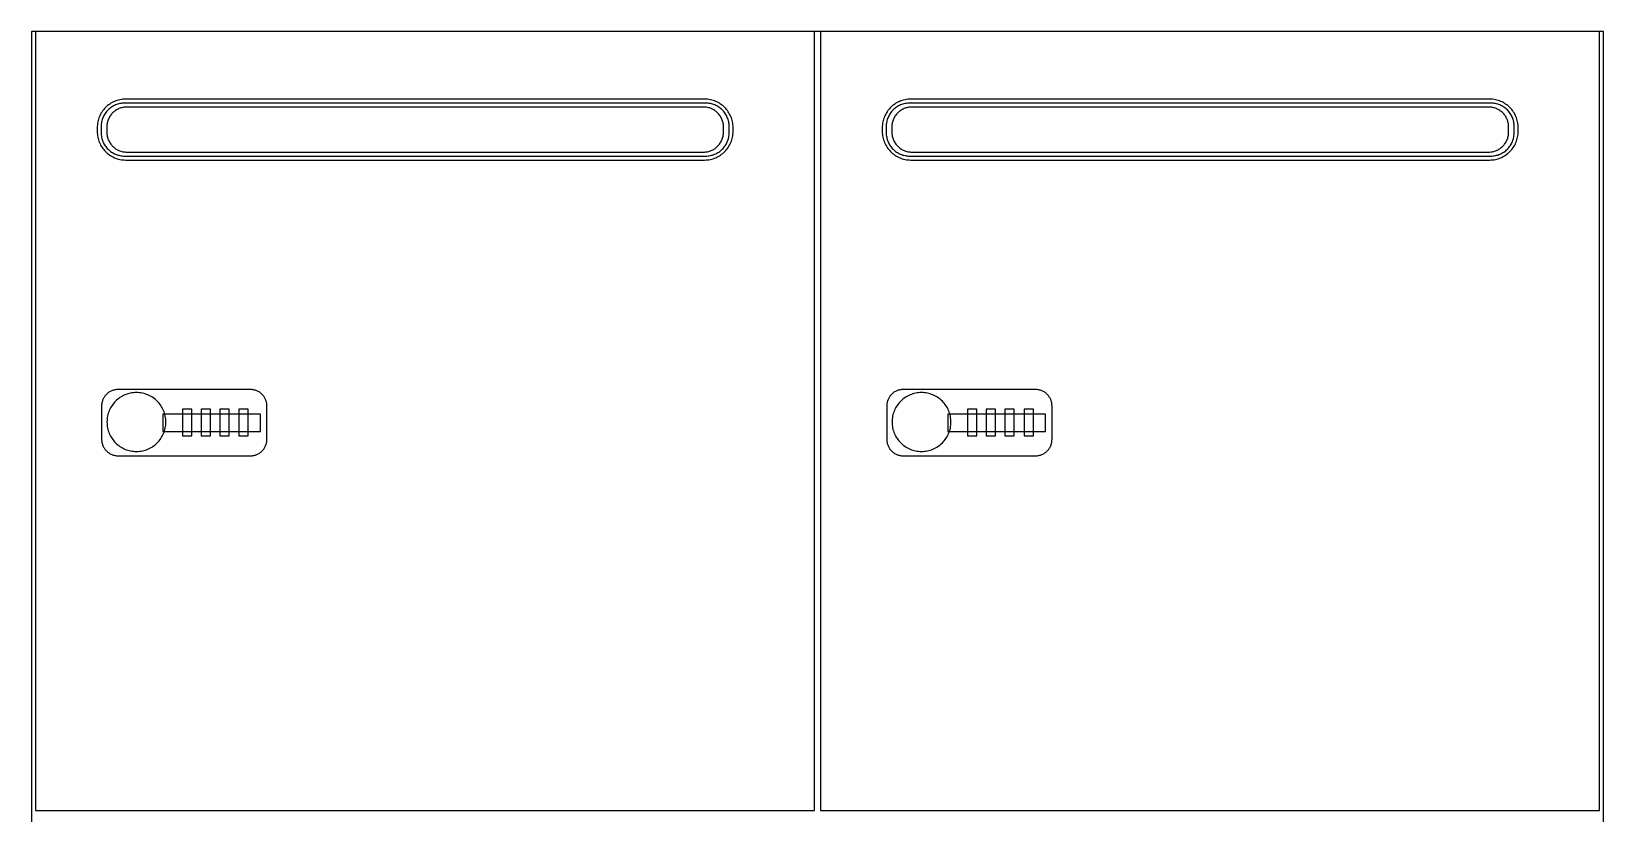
# Model space of a CAD drawing. Header units: millimetres. Extents: x 1075 to 13200, y 678 to 7235.
# Drawn here: x 8340 to 9141, y 5888 to 6286 of the extents above; entities that cross this region are included whole.
import ezdxf

# ---------------------------------------------------------------- set-up
doc = ezdxf.new("R2010")
doc.units = ezdxf.units.MM

msp = doc.modelspace()

# ---------------------------------------------------------------- linework, layer by layer
at = {"color": 0}
for points in [[(9140.53, 6286.27, 0), (8339.53, 6286.27, 0), (8339.53, 5486.27, 0), (9140.53, 5486.27, 0)], [(8738.53, 6286.27, 0), (8341.53, 6286.27, 0), (8341.53, 5889.27, 0), (8738.53, 5889.27, 0)], [(9138.53, 6286.27, 0), (8741.53, 6286.27, 0), (8741.53, 5889.27, 0), (9138.53, 5889.27, 0)], [(8697.03, 6237.25, 0), (8697.02, 6238, 0), (8696.96, 6238.74, 0), (8696.87, 6239.46, 0), (8696.74, 6240.18, 0), (8696.58, 6240.88, 0), (8696.38, 6241.57, 0), (8696.15, 6242.24, 0), (8695.89, 6242.9, 0), (8695.6, 6243.54, 0), (8695.28, 6244.17, 0), (8694.93, 6244.78, 0), (8694.55, 6245.37, 0), (8694.15, 6245.94, 0), (8693.72, 6246.49, 0), (8693.26, 6247.01, 0), (8692.78, 6247.52, 0), (8692.28, 6248, 0), (8691.75, 6248.46, 0), (8691.2, 6248.89, 0), (8690.63, 6249.29, 0), (8690.04, 6249.67, 0), (8689.43, 6250.02, 0), (8688.81, 6250.34, 0), (8688.16, 6250.63, 0), (8687.5, 6250.89, 0), (8686.83, 6251.12, 0), (8686.14, 6251.32, 0), (8685.44, 6251.48, 0), (8684.72, 6251.61, 0), (8684, 6251.7, 0), (8683.26, 6251.75, 0), (8682.51, 6251.77, 0), (8387.55, 6251.77, 0), (8386.81, 6251.75, 0), (8386.07, 6251.7, 0), (8385.35, 6251.61, 0), (8384.63, 6251.48, 0), (8383.93, 6251.32, 0), (8383.24, 6251.12, 0), (8382.57, 6250.89, 0), (8381.91, 6250.63, 0), (8381.26, 6250.34, 0), (8380.64, 6250.02, 0), (8380.03, 6249.67, 0), (8379.44, 6249.29, 0), (8378.87, 6248.89, 0), (8378.32, 6248.46, 0), (8377.79, 6248, 0), (8377.29, 6247.52, 0), (8376.81, 6247.01, 0), (8376.35, 6246.49, 0), (8375.92, 6245.94, 0), (8375.52, 6245.37, 0), (8375.14, 6244.78, 0), (8374.79, 6244.17, 0), (8374.47, 6243.54, 0), (8374.18, 6242.9, 0), (8373.92, 6242.24, 0), (8373.69, 6241.57, 0), (8373.49, 6240.88, 0), (8373.33, 6240.18, 0), (8373.2, 6239.46, 0), (8373.11, 6238.74, 0), (8373.05, 6238, 0), (8373.03, 6237.25, 0), (8373.03, 6235.29, 0), (8373.05, 6234.55, 0), (8373.11, 6233.81, 0), (8373.2, 6233.08, 0), (8373.33, 6232.37, 0), (8373.49, 6231.67, 0), (8373.69, 6230.98, 0), (8373.92, 6230.3, 0), (8374.18, 6229.64, 0), (8374.47, 6229, 0), (8374.79, 6228.38, 0), (8375.14, 6227.77, 0), (8375.52, 6227.18, 0), (8375.92, 6226.61, 0), (8376.35, 6226.06, 0), (8376.81, 6225.53, 0), (8377.29, 6225.03, 0), (8377.79, 6224.55, 0), (8378.32, 6224.09, 0), (8378.87, 6223.66, 0), (8379.44, 6223.25, 0), (8380.03, 6222.88, 0), (8380.64, 6222.53, 0), (8381.26, 6222.21, 0), (8381.91, 6221.92, 0), (8382.57, 6221.66, 0), (8383.24, 6221.43, 0), (8383.93, 6221.23, 0), (8384.63, 6221.07, 0), (8385.35, 6220.94, 0), (8386.07, 6220.85, 0), (8386.81, 6220.79, 0), (8387.55, 6220.77, 0), (8682.51, 6220.77, 0), (8683.26, 6220.79, 0), (8684, 6220.85, 0), (8684.72, 6220.94, 0), (8685.44, 6221.07, 0), (8686.14, 6221.23, 0), (8686.83, 6221.43, 0), (8687.5, 6221.66, 0), (8688.16, 6221.92, 0), (8688.81, 6222.21, 0), (8689.43, 6222.53, 0), (8690.04, 6222.88, 0), (8690.63, 6223.25, 0), (8691.2, 6223.66, 0), (8691.75, 6224.09, 0), (8692.28, 6224.55, 0), (8692.78, 6225.03, 0), (8693.26, 6225.53, 0), (8693.72, 6226.06, 0), (8694.15, 6226.61, 0), (8694.55, 6227.18, 0), (8694.93, 6227.77, 0), (8695.28, 6228.38, 0), (8695.6, 6229, 0), (8695.89, 6229.64, 0), (8696.15, 6230.3, 0), (8696.38, 6230.98, 0), (8696.58, 6231.67, 0), (8696.74, 6232.37, 0), (8696.87, 6233.08, 0), (8696.96, 6233.81, 0), (8697.02, 6234.55, 0), (8697.03, 6235.29, 0)], [(8695.03, 6237.77, 0), (8695.02, 6238.39, 0), (8694.97, 6239, 0), (8694.9, 6239.6, 0), (8694.79, 6240.19, 0), (8694.66, 6240.77, 0), (8694.49, 6241.34, 0), (8694.31, 6241.9, 0), (8694.09, 6242.44, 0), (8693.85, 6242.97, 0), (8693.59, 6243.49, 0), (8693.3, 6243.99, 0), (8692.98, 6244.48, 0), (8692.65, 6244.95, 0), (8692.29, 6245.4, 0), (8691.92, 6245.84, 0), (8691.52, 6246.26, 0), (8691.1, 6246.65, 0), (8690.67, 6247.03, 0), (8690.21, 6247.39, 0), (8689.74, 6247.72, 0), (8689.25, 6248.03, 0), (8688.75, 6248.32, 0), (8688.23, 6248.59, 0), (8687.7, 6248.83, 0), (8687.16, 6249.04, 0), (8686.6, 6249.23, 0), (8686.03, 6249.39, 0), (8685.45, 6249.53, 0), (8684.86, 6249.63, 0), (8684.26, 6249.71, 0), (8683.65, 6249.76, 0), (8683.03, 6249.77, 0), (8387.03, 6249.77, 0), (8386.42, 6249.76, 0), (8385.81, 6249.71, 0), (8385.21, 6249.63, 0), (8384.62, 6249.53, 0), (8384.04, 6249.39, 0), (8383.47, 6249.23, 0), (8382.91, 6249.04, 0), (8382.37, 6248.83, 0), (8381.84, 6248.59, 0), (8381.32, 6248.32, 0), (8380.82, 6248.03, 0), (8380.33, 6247.72, 0), (8379.86, 6247.39, 0), (8379.4, 6247.03, 0), (8378.97, 6246.65, 0), (8378.55, 6246.26, 0), (8378.15, 6245.84, 0), (8377.78, 6245.4, 0), (8377.42, 6244.95, 0), (8377.09, 6244.48, 0), (8376.77, 6243.99, 0), (8376.48, 6243.49, 0), (8376.22, 6242.97, 0), (8375.98, 6242.44, 0), (8375.76, 6241.9, 0), (8375.57, 6241.34, 0), (8375.41, 6240.77, 0), (8375.28, 6240.19, 0), (8375.17, 6239.6, 0), (8375.1, 6239, 0), (8375.05, 6238.39, 0), (8375.03, 6237.77, 0), (8375.03, 6234.77, 0), (8375.05, 6234.16, 0), (8375.1, 6233.55, 0), (8375.17, 6232.95, 0), (8375.28, 6232.36, 0), (8375.41, 6231.78, 0), (8375.57, 6231.21, 0), (8375.76, 6230.65, 0), (8375.98, 6230.1, 0), (8376.22, 6229.57, 0), (8376.48, 6229.06, 0), (8376.77, 6228.55, 0), (8377.09, 6228.07, 0), (8377.42, 6227.6, 0), (8377.78, 6227.14, 0), (8378.15, 6226.71, 0), (8378.55, 6226.29, 0), (8378.97, 6225.89, 0), (8379.4, 6225.52, 0), (8379.86, 6225.16, 0), (8380.33, 6224.82, 0), (8380.82, 6224.51, 0), (8381.32, 6224.22, 0), (8381.84, 6223.96, 0), (8382.37, 6223.72, 0), (8382.91, 6223.5, 0), (8383.47, 6223.31, 0), (8384.04, 6223.15, 0), (8384.62, 6223.02, 0), (8385.21, 6222.91, 0), (8385.81, 6222.84, 0), (8386.42, 6222.79, 0), (8387.03, 6222.77, 0), (8683.03, 6222.77, 0), (8683.65, 6222.79, 0), (8684.26, 6222.84, 0), (8684.86, 6222.91, 0), (8685.45, 6223.02, 0), (8686.03, 6223.15, 0), (8686.6, 6223.31, 0), (8687.16, 6223.5, 0), (8687.7, 6223.72, 0), (8688.23, 6223.96, 0), (8688.75, 6224.22, 0), (8689.25, 6224.51, 0), (8689.74, 6224.82, 0), (8690.21, 6225.16, 0), (8690.67, 6225.52, 0), (8691.1, 6225.89, 0), (8691.52, 6226.29, 0), (8691.92, 6226.71, 0), (8692.29, 6227.14, 0), (8692.65, 6227.6, 0), (8692.98, 6228.07, 0), (8693.3, 6228.55, 0), (8693.59, 6229.06, 0), (8693.85, 6229.57, 0), (8694.09, 6230.1, 0), (8694.31, 6230.65, 0), (8694.49, 6231.21, 0), (8694.66, 6231.78, 0), (8694.79, 6232.36, 0), (8694.9, 6232.95, 0), (8694.97, 6233.55, 0), (8695.02, 6234.16, 0), (8695.03, 6234.77, 0)], [(9097.03, 6237.25, 0), (9097.02, 6238, 0), (9096.96, 6238.74, 0), (9096.87, 6239.46, 0), (9096.74, 6240.18, 0), (9096.58, 6240.88, 0), (9096.38, 6241.57, 0), (9096.15, 6242.24, 0), (9095.89, 6242.9, 0), (9095.6, 6243.54, 0), (9095.28, 6244.17, 0), (9094.93, 6244.78, 0), (9094.55, 6245.37, 0), (9094.15, 6245.94, 0), (9093.72, 6246.49, 0), (9093.26, 6247.01, 0), (9092.78, 6247.52, 0), (9092.28, 6248, 0), (9091.75, 6248.46, 0), (9091.2, 6248.89, 0), (9090.63, 6249.29, 0), (9090.04, 6249.67, 0), (9089.43, 6250.02, 0), (9088.81, 6250.34, 0), (9088.16, 6250.63, 0), (9087.5, 6250.89, 0), (9086.83, 6251.12, 0), (9086.14, 6251.32, 0), (9085.44, 6251.48, 0), (9084.72, 6251.61, 0), (9084, 6251.7, 0), (9083.26, 6251.75, 0), (9082.51, 6251.77, 0), (8787.55, 6251.77, 0), (8786.81, 6251.75, 0), (8786.07, 6251.7, 0), (8785.35, 6251.61, 0), (8784.63, 6251.48, 0), (8783.93, 6251.32, 0), (8783.24, 6251.12, 0), (8782.57, 6250.89, 0), (8781.91, 6250.63, 0), (8781.26, 6250.34, 0), (8780.64, 6250.02, 0), (8780.03, 6249.67, 0), (8779.44, 6249.29, 0), (8778.87, 6248.89, 0), (8778.32, 6248.46, 0), (8777.79, 6248, 0), (8777.29, 6247.52, 0), (8776.81, 6247.01, 0), (8776.35, 6246.49, 0), (8775.92, 6245.94, 0), (8775.52, 6245.37, 0), (8775.14, 6244.78, 0), (8774.79, 6244.17, 0), (8774.47, 6243.54, 0), (8774.18, 6242.9, 0), (8773.92, 6242.24, 0), (8773.69, 6241.57, 0), (8773.49, 6240.88, 0), (8773.33, 6240.18, 0), (8773.2, 6239.46, 0), (8773.11, 6238.74, 0), (8773.05, 6238, 0), (8773.03, 6237.25, 0), (8773.03, 6235.29, 0), (8773.05, 6234.55, 0), (8773.11, 6233.81, 0), (8773.2, 6233.08, 0), (8773.33, 6232.37, 0), (8773.49, 6231.67, 0), (8773.69, 6230.98, 0), (8773.92, 6230.3, 0), (8774.18, 6229.64, 0), (8774.47, 6229, 0), (8774.79, 6228.38, 0), (8775.14, 6227.77, 0), (8775.52, 6227.18, 0), (8775.92, 6226.61, 0), (8776.35, 6226.06, 0), (8776.81, 6225.53, 0), (8777.29, 6225.03, 0), (8777.79, 6224.55, 0), (8778.32, 6224.09, 0), (8778.87, 6223.66, 0), (8779.44, 6223.25, 0), (8780.03, 6222.88, 0), (8780.64, 6222.53, 0), (8781.26, 6222.21, 0), (8781.91, 6221.92, 0), (8782.57, 6221.66, 0), (8783.24, 6221.43, 0), (8783.93, 6221.23, 0), (8784.63, 6221.07, 0), (8785.35, 6220.94, 0), (8786.07, 6220.85, 0), (8786.81, 6220.79, 0), (8787.55, 6220.77, 0), (9082.51, 6220.77, 0), (9083.26, 6220.79, 0), (9084, 6220.85, 0), (9084.72, 6220.94, 0), (9085.44, 6221.07, 0), (9086.14, 6221.23, 0), (9086.83, 6221.43, 0), (9087.5, 6221.66, 0), (9088.16, 6221.92, 0), (9088.81, 6222.21, 0), (9089.43, 6222.53, 0), (9090.04, 6222.88, 0), (9090.63, 6223.25, 0), (9091.2, 6223.66, 0), (9091.75, 6224.09, 0), (9092.28, 6224.55, 0), (9092.78, 6225.03, 0), (9093.26, 6225.53, 0), (9093.72, 6226.06, 0), (9094.15, 6226.61, 0), (9094.55, 6227.18, 0), (9094.93, 6227.77, 0), (9095.28, 6228.38, 0), (9095.6, 6229, 0), (9095.89, 6229.64, 0), (9096.15, 6230.3, 0), (9096.38, 6230.98, 0), (9096.58, 6231.67, 0), (9096.74, 6232.37, 0), (9096.87, 6233.08, 0), (9096.96, 6233.81, 0), (9097.02, 6234.55, 0), (9097.03, 6235.29, 0)], [(9095.03, 6237.77, 0), (9095.02, 6238.39, 0), (9094.97, 6239, 0), (9094.9, 6239.6, 0), (9094.79, 6240.19, 0), (9094.66, 6240.77, 0), (9094.49, 6241.34, 0), (9094.31, 6241.9, 0), (9094.09, 6242.44, 0), (9093.85, 6242.97, 0), (9093.59, 6243.49, 0), (9093.3, 6243.99, 0), (9092.98, 6244.48, 0), (9092.65, 6244.95, 0), (9092.29, 6245.4, 0), (9091.92, 6245.84, 0), (9091.52, 6246.26, 0), (9091.1, 6246.65, 0), (9090.67, 6247.03, 0), (9090.21, 6247.39, 0), (9089.74, 6247.72, 0), (9089.25, 6248.03, 0), (9088.75, 6248.32, 0), (9088.23, 6248.59, 0), (9087.7, 6248.83, 0), (9087.16, 6249.04, 0), (9086.6, 6249.23, 0), (9086.03, 6249.39, 0), (9085.45, 6249.53, 0), (9084.86, 6249.63, 0), (9084.26, 6249.71, 0), (9083.65, 6249.76, 0), (9083.03, 6249.77, 0), (8787.03, 6249.77, 0), (8786.42, 6249.76, 0), (8785.81, 6249.71, 0), (8785.21, 6249.63, 0), (8784.62, 6249.53, 0), (8784.04, 6249.39, 0), (8783.47, 6249.23, 0), (8782.91, 6249.04, 0), (8782.37, 6248.83, 0), (8781.84, 6248.59, 0), (8781.32, 6248.32, 0), (8780.82, 6248.03, 0), (8780.33, 6247.72, 0), (8779.86, 6247.39, 0), (8779.4, 6247.03, 0), (8778.97, 6246.65, 0), (8778.55, 6246.26, 0), (8778.15, 6245.84, 0), (8777.78, 6245.4, 0), (8777.42, 6244.95, 0), (8777.09, 6244.48, 0), (8776.77, 6243.99, 0), (8776.48, 6243.49, 0), (8776.22, 6242.97, 0), (8775.98, 6242.44, 0), (8775.76, 6241.9, 0), (8775.57, 6241.34, 0), (8775.41, 6240.77, 0), (8775.28, 6240.19, 0), (8775.17, 6239.6, 0), (8775.1, 6239, 0), (8775.05, 6238.39, 0), (8775.03, 6237.77, 0), (8775.03, 6234.77, 0), (8775.05, 6234.16, 0), (8775.1, 6233.55, 0), (8775.17, 6232.95, 0), (8775.28, 6232.36, 0), (8775.41, 6231.78, 0), (8775.57, 6231.21, 0), (8775.76, 6230.65, 0), (8775.98, 6230.1, 0), (8776.22, 6229.57, 0), (8776.48, 6229.06, 0), (8776.77, 6228.55, 0), (8777.09, 6228.07, 0), (8777.42, 6227.6, 0), (8777.78, 6227.14, 0), (8778.15, 6226.71, 0), (8778.55, 6226.29, 0), (8778.97, 6225.89, 0), (8779.4, 6225.52, 0), (8779.86, 6225.16, 0), (8780.33, 6224.82, 0), (8780.82, 6224.51, 0), (8781.32, 6224.22, 0), (8781.84, 6223.96, 0), (8782.37, 6223.72, 0), (8782.91, 6223.5, 0), (8783.47, 6223.31, 0), (8784.04, 6223.15, 0), (8784.62, 6223.02, 0), (8785.21, 6222.91, 0), (8785.81, 6222.84, 0), (8786.42, 6222.79, 0), (8787.03, 6222.77, 0), (9083.03, 6222.77, 0), (9083.65, 6222.79, 0), (9084.26, 6222.84, 0), (9084.86, 6222.91, 0), (9085.45, 6223.02, 0), (9086.03, 6223.15, 0), (9086.6, 6223.31, 0), (9087.16, 6223.5, 0), (9087.7, 6223.72, 0), (9088.23, 6223.96, 0), (9088.75, 6224.22, 0), (9089.25, 6224.51, 0), (9089.74, 6224.82, 0), (9090.21, 6225.16, 0), (9090.67, 6225.52, 0), (9091.1, 6225.89, 0), (9091.52, 6226.29, 0), (9091.92, 6226.71, 0), (9092.29, 6227.14, 0), (9092.65, 6227.6, 0), (9092.98, 6228.07, 0), (9093.3, 6228.55, 0), (9093.59, 6229.06, 0), (9093.85, 6229.57, 0), (9094.09, 6230.1, 0), (9094.31, 6230.65, 0), (9094.49, 6231.21, 0), (9094.66, 6231.78, 0), (9094.79, 6232.36, 0), (9094.9, 6232.95, 0), (9094.97, 6233.55, 0), (9095.02, 6234.16, 0), (9095.03, 6234.77, 0)], [(8692.14, 6237.58, 0), (8692.13, 6238.1, 0), (8692.09, 6238.62, 0), (8692.03, 6239.13, 0), (8691.94, 6239.63, 0), (8691.82, 6240.12, 0), (8691.69, 6240.6, 0), (8691.53, 6241.07, 0), (8691.34, 6241.53, 0), (8691.14, 6241.98, 0), (8690.92, 6242.42, 0), (8690.67, 6242.85, 0), (8690.41, 6243.26, 0), (8690.12, 6243.66, 0), (8689.82, 6244.04, 0), (8689.5, 6244.41, 0), (8689.16, 6244.76, 0), (8688.81, 6245.1, 0), (8688.44, 6245.42, 0), (8688.06, 6245.72, 0), (8687.66, 6246.01, 0), (8687.25, 6246.27, 0), (8686.82, 6246.52, 0), (8686.38, 6246.74, 0), (8685.93, 6246.94, 0), (8685.47, 6247.13, 0), (8685, 6247.29, 0), (8684.52, 6247.42, 0), (8684.03, 6247.54, 0), (8683.53, 6247.63, 0), (8683.02, 6247.69, 0), (8682.5, 6247.73, 0), (8681.98, 6247.74, 0), (8388.09, 6247.74, 0), (8387.57, 6247.73, 0), (8387.05, 6247.69, 0), (8386.54, 6247.63, 0), (8386.04, 6247.54, 0), (8385.55, 6247.42, 0), (8385.07, 6247.29, 0), (8384.6, 6247.13, 0), (8384.14, 6246.94, 0), (8383.69, 6246.74, 0), (8383.25, 6246.52, 0), (8382.82, 6246.27, 0), (8382.41, 6246.01, 0), (8382.01, 6245.72, 0), (8381.63, 6245.42, 0), (8381.26, 6245.1, 0), (8380.9, 6244.76, 0), (8380.57, 6244.41, 0), (8380.25, 6244.04, 0), (8379.95, 6243.66, 0), (8379.66, 6243.26, 0), (8379.4, 6242.85, 0), (8379.15, 6242.42, 0), (8378.93, 6241.98, 0), (8378.73, 6241.53, 0), (8378.54, 6241.07, 0), (8378.38, 6240.6, 0), (8378.25, 6240.12, 0), (8378.13, 6239.63, 0), (8378.04, 6239.13, 0), (8377.98, 6238.62, 0), (8377.94, 6238.1, 0), (8377.93, 6237.58, 0), (8377.93, 6234.97, 0), (8377.94, 6234.44, 0), (8377.98, 6233.93, 0), (8378.04, 6233.42, 0), (8378.13, 6232.92, 0), (8378.25, 6232.43, 0), (8378.38, 6231.95, 0), (8378.54, 6231.47, 0), (8378.73, 6231.01, 0), (8378.93, 6230.56, 0), (8379.15, 6230.12, 0), (8379.4, 6229.7, 0), (8379.66, 6229.29, 0), (8379.95, 6228.89, 0), (8380.25, 6228.5, 0), (8380.57, 6228.14, 0), (8380.9, 6227.78, 0), (8381.26, 6227.45, 0), (8381.63, 6227.13, 0), (8382.01, 6226.82, 0), (8382.41, 6226.54, 0), (8382.82, 6226.28, 0), (8383.25, 6226.03, 0), (8383.69, 6225.81, 0), (8384.14, 6225.6, 0), (8384.6, 6225.42, 0), (8385.07, 6225.26, 0), (8385.55, 6225.12, 0), (8386.04, 6225.01, 0), (8386.54, 6224.92, 0), (8387.05, 6224.86, 0), (8387.57, 6224.82, 0), (8388.09, 6224.8, 0), (8681.98, 6224.8, 0), (8682.5, 6224.82, 0), (8683.02, 6224.86, 0), (8683.53, 6224.92, 0), (8684.03, 6225.01, 0), (8684.52, 6225.12, 0), (8685, 6225.26, 0), (8685.47, 6225.42, 0), (8685.93, 6225.6, 0), (8686.38, 6225.81, 0), (8686.82, 6226.03, 0), (8687.25, 6226.28, 0), (8687.66, 6226.54, 0), (8688.06, 6226.82, 0), (8688.44, 6227.13, 0), (8688.81, 6227.45, 0), (8689.16, 6227.78, 0), (8689.5, 6228.13, 0), (8689.82, 6228.5, 0), (8690.12, 6228.89, 0), (8690.41, 6229.29, 0), (8690.67, 6229.7, 0), (8690.92, 6230.12, 0), (8691.14, 6230.56, 0), (8691.34, 6231.01, 0), (8691.53, 6231.47, 0), (8691.69, 6231.95, 0), (8691.82, 6232.43, 0), (8691.94, 6232.92, 0), (8692.03, 6233.42, 0), (8692.09, 6233.93, 0), (8692.13, 6234.44, 0), (8692.14, 6234.97, 0)], [(9092.14, 6237.58, 0), (9092.13, 6238.1, 0), (9092.09, 6238.62, 0), (9092.03, 6239.13, 0), (9091.94, 6239.63, 0), (9091.82, 6240.12, 0), (9091.69, 6240.6, 0), (9091.53, 6241.07, 0), (9091.34, 6241.53, 0), (9091.14, 6241.98, 0), (9090.92, 6242.42, 0), (9090.67, 6242.85, 0), (9090.41, 6243.26, 0), (9090.12, 6243.66, 0), (9089.82, 6244.04, 0), (9089.5, 6244.41, 0), (9089.16, 6244.76, 0), (9088.81, 6245.1, 0), (9088.44, 6245.42, 0), (9088.06, 6245.72, 0), (9087.66, 6246.01, 0), (9087.25, 6246.27, 0), (9086.82, 6246.52, 0), (9086.38, 6246.74, 0), (9085.93, 6246.94, 0), (9085.47, 6247.13, 0), (9085, 6247.29, 0), (9084.52, 6247.42, 0), (9084.03, 6247.54, 0), (9083.53, 6247.63, 0), (9083.02, 6247.69, 0), (9082.5, 6247.73, 0), (9081.98, 6247.74, 0), (8788.09, 6247.74, 0), (8787.57, 6247.73, 0), (8787.05, 6247.69, 0), (8786.54, 6247.63, 0), (8786.04, 6247.54, 0), (8785.55, 6247.42, 0), (8785.07, 6247.29, 0), (8784.6, 6247.13, 0), (8784.14, 6246.94, 0), (8783.69, 6246.74, 0), (8783.25, 6246.52, 0), (8782.82, 6246.27, 0), (8782.41, 6246.01, 0), (8782.01, 6245.72, 0), (8781.63, 6245.42, 0), (8781.26, 6245.1, 0), (8780.9, 6244.76, 0), (8780.57, 6244.41, 0), (8780.25, 6244.04, 0), (8779.95, 6243.66, 0), (8779.66, 6243.26, 0), (8779.4, 6242.85, 0), (8779.15, 6242.42, 0), (8778.93, 6241.98, 0), (8778.73, 6241.53, 0), (8778.54, 6241.07, 0), (8778.38, 6240.6, 0), (8778.25, 6240.12, 0), (8778.13, 6239.63, 0), (8778.04, 6239.13, 0), (8777.98, 6238.62, 0), (8777.94, 6238.1, 0), (8777.93, 6237.58, 0), (8777.93, 6234.97, 0), (8777.94, 6234.44, 0), (8777.98, 6233.93, 0), (8778.04, 6233.42, 0), (8778.13, 6232.92, 0), (8778.25, 6232.43, 0), (8778.38, 6231.95, 0), (8778.54, 6231.47, 0), (8778.73, 6231.01, 0), (8778.93, 6230.56, 0), (8779.15, 6230.12, 0), (8779.4, 6229.7, 0), (8779.66, 6229.29, 0), (8779.95, 6228.89, 0), (8780.25, 6228.5, 0), (8780.57, 6228.14, 0), (8780.9, 6227.78, 0), (8781.26, 6227.45, 0), (8781.63, 6227.13, 0), (8782.01, 6226.82, 0), (8782.41, 6226.54, 0), (8782.82, 6226.28, 0), (8783.25, 6226.03, 0), (8783.69, 6225.81, 0), (8784.14, 6225.6, 0), (8784.6, 6225.42, 0), (8785.07, 6225.26, 0), (8785.55, 6225.12, 0), (8786.04, 6225.01, 0), (8786.54, 6224.92, 0), (8787.05, 6224.86, 0), (8787.57, 6224.82, 0), (8788.09, 6224.8, 0), (9081.98, 6224.8, 0), (9082.5, 6224.82, 0), (9083.02, 6224.86, 0), (9083.53, 6224.92, 0), (9084.03, 6225.01, 0), (9084.52, 6225.12, 0), (9085, 6225.26, 0), (9085.47, 6225.42, 0), (9085.93, 6225.6, 0), (9086.38, 6225.81, 0), (9086.82, 6226.03, 0), (9087.25, 6226.28, 0), (9087.66, 6226.54, 0), (9088.06, 6226.82, 0), (9088.44, 6227.13, 0), (9088.81, 6227.45, 0), (9089.16, 6227.78, 0), (9089.5, 6228.13, 0), (9089.82, 6228.5, 0), (9090.12, 6228.89, 0), (9090.41, 6229.29, 0), (9090.67, 6229.7, 0), (9090.92, 6230.12, 0), (9091.14, 6230.56, 0), (9091.34, 6231.01, 0), (9091.53, 6231.47, 0), (9091.69, 6231.95, 0), (9091.82, 6232.43, 0), (9091.94, 6232.92, 0), (9092.03, 6233.42, 0), (9092.09, 6233.93, 0), (9092.13, 6234.44, 0), (9092.14, 6234.97, 0)], [(8459.53, 6095.43, 0.48), (8459.51, 6095.86, 0.48), (8459.48, 6096.29, 0.48), (8459.43, 6096.71, 0.48), (8459.35, 6097.12, 0.48), (8459.26, 6097.53, 0.48), (8459.15, 6097.93, 0.48), (8459.02, 6098.32, 0.48), (8458.86, 6098.7, 0.48), (8458.7, 6099.07, 0.48), (8458.51, 6099.43, 0.48), (8458.31, 6099.78, 0.48), (8458.09, 6100.13, 0.48), (8457.86, 6100.45, 0.48), (8457.61, 6100.77, 0.48), (8457.34, 6101.08, 0.48), (8457.06, 6101.37, 0.48), (8456.77, 6101.65, 0.48), (8456.47, 6101.91, 0.48), (8456.15, 6102.16, 0.48), (8455.82, 6102.4, 0.48), (8455.48, 6102.61, 0.48), (8455.13, 6102.82, 0.48), (8454.77, 6103, 0.48), (8454.39, 6103.17, 0.48), (8454.01, 6103.32, 0.48), (8453.62, 6103.45, 0.48), (8453.22, 6103.57, 0.48), (8452.82, 6103.66, 0.48), (8452.4, 6103.73, 0.48), (8451.98, 6103.79, 0.48), (8451.56, 6103.82, 0.48), (8451.13, 6103.83, 0.48), (8383.7, 6103.83, 0.48), (8383.27, 6103.82, 0.48), (8382.84, 6103.79, 0.48), (8382.42, 6103.73, 0.48), (8382.01, 6103.66, 0.48), (8381.6, 6103.57, 0.48), (8381.21, 6103.45, 0.48), (8380.82, 6103.32, 0.48), (8380.43, 6103.17, 0.48), (8380.06, 6103, 0.48), (8379.7, 6102.82, 0.48), (8379.35, 6102.61, 0.48), (8379.01, 6102.4, 0.48), (8378.68, 6102.16, 0.48), (8378.36, 6101.91, 0.48), (8378.06, 6101.65, 0.48), (8377.76, 6101.37, 0.48), (8377.49, 6101.08, 0.48), (8377.22, 6100.77, 0.48), (8376.97, 6100.45, 0.48), (8376.74, 6100.13, 0.48), (8376.52, 6099.78, 0.48), (8376.32, 6099.43, 0.48), (8376.13, 6099.07, 0.48), (8375.96, 6098.7, 0.48), (8375.81, 6098.32, 0.48), (8375.68, 6097.93, 0.48), (8375.57, 6097.53, 0.48), (8375.47, 6097.12, 0.48), (8375.4, 6096.71, 0.48), (8375.35, 6096.29, 0.48), (8375.31, 6095.86, 0.48), (8375.3, 6095.43, 0.48), (8375.3, 6078.46, 0.48), (8375.31, 6078.03, 0.48), (8375.35, 6077.6, 0.48), (8375.4, 6077.18, 0.48), (8375.47, 6076.77, 0.48), (8375.57, 6076.37, 0.48), (8375.68, 6075.97, 0.48), (8375.81, 6075.58, 0.48), (8375.96, 6075.2, 0.48), (8376.13, 6074.82, 0.48), (8376.32, 6074.46, 0.48), (8376.52, 6074.11, 0.48), (8376.74, 6073.77, 0.48), (8376.97, 6073.44, 0.48), (8377.22, 6073.12, 0.48), (8377.49, 6072.82, 0.48), (8377.76, 6072.53, 0.48), (8378.06, 6072.25, 0.48), (8378.36, 6071.98, 0.48), (8378.68, 6071.73, 0.48), (8379.01, 6071.5, 0.48), (8379.35, 6071.28, 0.48), (8379.7, 6071.08, 0.48), (8380.06, 6070.89, 0.48), (8380.43, 6070.72, 0.48), (8380.82, 6070.57, 0.48), (8381.21, 6070.44, 0.48), (8381.6, 6070.33, 0.48), (8382.01, 6070.23, 0.48), (8382.42, 6070.16, 0.48), (8382.84, 6070.11, 0.48), (8383.27, 6070.07, 0.48), (8383.7, 6070.06, 0.48), (8451.13, 6070.06, 0.48), (8451.56, 6070.07, 0.48), (8451.98, 6070.11, 0.48), (8452.4, 6070.16, 0.48), (8452.82, 6070.23, 0.48), (8453.22, 6070.33, 0.48), (8453.62, 6070.44, 0.48), (8454.01, 6070.57, 0.48), (8454.39, 6070.72, 0.48), (8454.77, 6070.89, 0.48), (8455.13, 6071.08, 0.48), (8455.48, 6071.28, 0.48), (8455.82, 6071.5, 0.48), (8456.15, 6071.73, 0.48), (8456.47, 6071.98, 0.48), (8456.77, 6072.25, 0.48), (8457.06, 6072.53, 0.48), (8457.34, 6072.82, 0.48), (8457.61, 6073.12, 0.48), (8457.86, 6073.44, 0.48), (8458.09, 6073.77, 0.48), (8458.31, 6074.11, 0.48), (8458.51, 6074.46, 0.48), (8458.7, 6074.82, 0.48), (8458.86, 6075.2, 0.48), (8459.02, 6075.58, 0.48), (8459.15, 6075.97, 0.48), (8459.26, 6076.37, 0.48), (8459.35, 6076.77, 0.48), (8459.43, 6077.18, 0.48), (8459.48, 6077.6, 0.48), (8459.51, 6078.03, 0.48), (8459.53, 6078.46, 0.48)], [(8859.53, 6095.43, 0.48), (8859.51, 6095.86, 0.48), (8859.48, 6096.29, 0.48), (8859.43, 6096.71, 0.48), (8859.35, 6097.12, 0.48), (8859.26, 6097.53, 0.48), (8859.15, 6097.93, 0.48), (8859.02, 6098.32, 0.48), (8858.86, 6098.7, 0.48), (8858.7, 6099.07, 0.48), (8858.51, 6099.43, 0.48), (8858.31, 6099.78, 0.48), (8858.09, 6100.13, 0.48), (8857.86, 6100.45, 0.48), (8857.61, 6100.77, 0.48), (8857.34, 6101.08, 0.48), (8857.06, 6101.37, 0.48), (8856.77, 6101.65, 0.48), (8856.47, 6101.91, 0.48), (8856.15, 6102.16, 0.48), (8855.82, 6102.4, 0.48), (8855.48, 6102.61, 0.48), (8855.13, 6102.82, 0.48), (8854.77, 6103, 0.48), (8854.39, 6103.17, 0.48), (8854.01, 6103.32, 0.48), (8853.62, 6103.45, 0.48), (8853.22, 6103.57, 0.48), (8852.82, 6103.66, 0.48), (8852.4, 6103.73, 0.48), (8851.98, 6103.79, 0.48), (8851.56, 6103.82, 0.48), (8851.13, 6103.83, 0.48), (8783.7, 6103.83, 0.48), (8783.27, 6103.82, 0.48), (8782.84, 6103.79, 0.48), (8782.42, 6103.73, 0.48), (8782.01, 6103.66, 0.48), (8781.6, 6103.57, 0.48), (8781.21, 6103.45, 0.48), (8780.82, 6103.32, 0.48), (8780.43, 6103.17, 0.48), (8780.06, 6103, 0.48), (8779.7, 6102.82, 0.48), (8779.35, 6102.61, 0.48), (8779.01, 6102.4, 0.48), (8778.68, 6102.16, 0.48), (8778.36, 6101.91, 0.48), (8778.06, 6101.65, 0.48), (8777.76, 6101.37, 0.48), (8777.49, 6101.08, 0.48), (8777.22, 6100.77, 0.48), (8776.97, 6100.45, 0.48), (8776.74, 6100.13, 0.48), (8776.52, 6099.78, 0.48), (8776.32, 6099.43, 0.48), (8776.13, 6099.07, 0.48), (8775.96, 6098.7, 0.48), (8775.81, 6098.32, 0.48), (8775.68, 6097.93, 0.48), (8775.57, 6097.53, 0.48), (8775.47, 6097.12, 0.48), (8775.4, 6096.71, 0.48), (8775.35, 6096.29, 0.48), (8775.31, 6095.86, 0.48), (8775.3, 6095.43, 0.48), (8775.3, 6078.46, 0.48), (8775.31, 6078.03, 0.48), (8775.35, 6077.6, 0.48), (8775.4, 6077.18, 0.48), (8775.47, 6076.77, 0.48), (8775.57, 6076.37, 0.48), (8775.68, 6075.97, 0.48), (8775.81, 6075.58, 0.48), (8775.96, 6075.2, 0.48), (8776.13, 6074.82, 0.48), (8776.32, 6074.46, 0.48), (8776.52, 6074.11, 0.48), (8776.74, 6073.77, 0.48), (8776.97, 6073.44, 0.48), (8777.22, 6073.12, 0.48), (8777.49, 6072.82, 0.48), (8777.76, 6072.53, 0.48), (8778.06, 6072.25, 0.48), (8778.36, 6071.98, 0.48), (8778.68, 6071.73, 0.48), (8779.01, 6071.5, 0.48), (8779.35, 6071.28, 0.48), (8779.7, 6071.08, 0.48), (8780.06, 6070.89, 0.48), (8780.43, 6070.72, 0.48), (8780.82, 6070.57, 0.48), (8781.21, 6070.44, 0.48), (8781.6, 6070.33, 0.48), (8782.01, 6070.23, 0.48), (8782.42, 6070.16, 0.48), (8782.84, 6070.11, 0.48), (8783.27, 6070.07, 0.48), (8783.7, 6070.06, 0.48), (8851.13, 6070.06, 0.48), (8851.56, 6070.07, 0.48), (8851.98, 6070.11, 0.48), (8852.4, 6070.16, 0.48), (8852.82, 6070.23, 0.48), (8853.22, 6070.33, 0.48), (8853.62, 6070.44, 0.48), (8854.01, 6070.57, 0.48), (8854.39, 6070.72, 0.48), (8854.77, 6070.89, 0.48), (8855.13, 6071.08, 0.48), (8855.48, 6071.28, 0.48), (8855.82, 6071.5, 0.48), (8856.15, 6071.73, 0.48), (8856.47, 6071.98, 0.48), (8856.77, 6072.25, 0.48), (8857.06, 6072.53, 0.48), (8857.34, 6072.82, 0.48), (8857.61, 6073.12, 0.48), (8857.86, 6073.44, 0.48), (8858.09, 6073.77, 0.48), (8858.31, 6074.11, 0.48), (8858.51, 6074.46, 0.48), (8858.7, 6074.82, 0.48), (8858.86, 6075.2, 0.48), (8859.02, 6075.58, 0.48), (8859.15, 6075.97, 0.48), (8859.26, 6076.37, 0.48), (8859.35, 6076.77, 0.48), (8859.43, 6077.18, 0.48), (8859.48, 6077.6, 0.48), (8859.51, 6078.03, 0.48), (8859.53, 6078.46, 0.48)], [(8408.03, 6087.27, 0.48), (8408.01, 6088.04, 0.48), (8407.96, 6088.8, 0.48), (8407.86, 6089.55, 0.48), (8407.73, 6090.29, 0.48), (8407.56, 6091.02, 0.48), (8407.36, 6091.73, 0.48), (8407.12, 6092.43, 0.48), (8406.85, 6093.11, 0.48), (8406.55, 6093.77, 0.48), (8406.22, 6094.42, 0.48), (8405.86, 6095.05, 0.48), (8405.47, 6095.66, 0.48), (8405.05, 6096.25, 0.48), (8404.6, 6096.81, 0.48), (8404.13, 6097.36, 0.48), (8403.64, 6097.88, 0.48), (8403.11, 6098.38, 0.48), (8402.57, 6098.85, 0.48), (8402, 6099.29, 0.48), (8401.41, 6099.71, 0.48), (8400.8, 6100.1, 0.48), (8400.18, 6100.47, 0.48), (8399.53, 6100.8, 0.48), (8398.86, 6101.1, 0.48), (8398.18, 6101.37, 0.48), (8397.49, 6101.6, 0.48), (8396.77, 6101.81, 0.48), (8396.05, 6101.97, 0.48), (8395.31, 6102.11, 0.48), (8394.56, 6102.2, 0.48), (8393.8, 6102.26, 0.48), (8393.03, 6102.28, 0.48), (8392.25, 6102.26, 0.48), (8391.49, 6102.2, 0.48), (8390.74, 6102.11, 0.48), (8390, 6101.97, 0.48), (8389.28, 6101.81, 0.48), (8388.57, 6101.6, 0.48), (8387.87, 6101.37, 0.48), (8387.19, 6101.1, 0.48), (8386.52, 6100.8, 0.48), (8385.88, 6100.47, 0.48), (8385.25, 6100.1, 0.48), (8384.64, 6099.71, 0.48), (8384.05, 6099.29, 0.48), (8383.48, 6098.85, 0.48), (8382.94, 6098.38, 0.48), (8382.42, 6097.88, 0.48), (8381.92, 6097.36, 0.48), (8381.45, 6096.81, 0.48), (8381, 6096.25, 0.48), (8380.58, 6095.66, 0.48), (8380.19, 6095.05, 0.48), (8379.83, 6094.42, 0.48), (8379.5, 6093.77, 0.48), (8379.2, 6093.11, 0.48), (8378.93, 6092.43, 0.48), (8378.69, 6091.73, 0.48), (8378.49, 6091.02, 0.48), (8378.32, 6090.29, 0.48), (8378.19, 6089.55, 0.48), (8378.1, 6088.8, 0.48), (8378.04, 6088.04, 0.48), (8378.02, 6087.27, 0.48), (8378.04, 6086.5, 0.48), (8378.1, 6085.74, 0.48), (8378.19, 6084.99, 0.48), (8378.32, 6084.25, 0.48), (8378.49, 6083.52, 0.48), (8378.69, 6082.81, 0.48), (8378.93, 6082.11, 0.48), (8379.2, 6081.43, 0.48), (8379.5, 6080.77, 0.48), (8379.83, 6080.12, 0.48), (8380.19, 6079.49, 0.48), (8380.58, 6078.88, 0.48), (8381, 6078.29, 0.48), (8381.45, 6077.73, 0.48), (8381.92, 6077.18, 0.48), (8382.42, 6076.66, 0.48), (8382.94, 6076.16, 0.48), (8383.48, 6075.69, 0.48), (8384.05, 6075.25, 0.48), (8384.64, 6074.83, 0.48), (8385.25, 6074.44, 0.48), (8385.88, 6074.08, 0.48), (8386.52, 6073.74, 0.48), (8387.19, 6073.44, 0.48), (8387.87, 6073.17, 0.48), (8388.57, 6072.94, 0.48), (8389.28, 6072.74, 0.48), (8390, 6072.57, 0.48), (8390.74, 6072.44, 0.48), (8391.49, 6072.34, 0.48), (8392.25, 6072.28, 0.48), (8393.03, 6072.26, 0.48), (8393.8, 6072.28, 0.48), (8394.56, 6072.34, 0.48), (8395.31, 6072.44, 0.48), (8396.05, 6072.57, 0.48), (8396.77, 6072.74, 0.48), (8397.49, 6072.94, 0.48), (8398.18, 6073.17, 0.48), (8398.86, 6073.44, 0.48), (8399.53, 6073.74, 0.48), (8400.18, 6074.08, 0.48), (8400.8, 6074.44, 0.48), (8401.41, 6074.83, 0.48), (8402, 6075.25, 0.48), (8402.57, 6075.69, 0.48), (8403.11, 6076.16, 0.48), (8403.64, 6076.66, 0.48), (8404.13, 6077.18, 0.48), (8404.6, 6077.73, 0.48), (8405.05, 6078.29, 0.48), (8405.47, 6078.88, 0.48), (8405.86, 6079.49, 0.48), (8406.22, 6080.12, 0.48), (8406.55, 6080.77, 0.48), (8406.85, 6081.43, 0.48), (8407.12, 6082.11, 0.48), (8407.36, 6082.81, 0.48), (8407.56, 6083.52, 0.48), (8407.73, 6084.25, 0.48), (8407.86, 6084.99, 0.48), (8407.96, 6085.74, 0.48), (8408.01, 6086.5, 0.48)], [(8808.03, 6087.27, 0.48), (8808.01, 6088.04, 0.48), (8807.96, 6088.8, 0.48), (8807.86, 6089.55, 0.48), (8807.73, 6090.29, 0.48), (8807.56, 6091.02, 0.48), (8807.36, 6091.73, 0.48), (8807.12, 6092.43, 0.48), (8806.85, 6093.11, 0.48), (8806.55, 6093.77, 0.48), (8806.22, 6094.42, 0.48), (8805.86, 6095.05, 0.48), (8805.47, 6095.66, 0.48), (8805.05, 6096.25, 0.48), (8804.6, 6096.81, 0.48), (8804.13, 6097.36, 0.48), (8803.64, 6097.88, 0.48), (8803.11, 6098.38, 0.48), (8802.57, 6098.85, 0.48), (8802, 6099.29, 0.48), (8801.41, 6099.71, 0.48), (8800.8, 6100.1, 0.48), (8800.18, 6100.47, 0.48), (8799.53, 6100.8, 0.48), (8798.86, 6101.1, 0.48), (8798.18, 6101.37, 0.48), (8797.49, 6101.6, 0.48), (8796.77, 6101.81, 0.48), (8796.05, 6101.97, 0.48), (8795.31, 6102.11, 0.48), (8794.56, 6102.2, 0.48), (8793.8, 6102.26, 0.48), (8793.03, 6102.28, 0.48), (8792.25, 6102.26, 0.48), (8791.49, 6102.2, 0.48), (8790.74, 6102.11, 0.48), (8790, 6101.97, 0.48), (8789.28, 6101.81, 0.48), (8788.57, 6101.6, 0.48), (8787.87, 6101.37, 0.48), (8787.19, 6101.1, 0.48), (8786.52, 6100.8, 0.48), (8785.88, 6100.47, 0.48), (8785.25, 6100.1, 0.48), (8784.64, 6099.71, 0.48), (8784.05, 6099.29, 0.48), (8783.48, 6098.85, 0.48), (8782.94, 6098.38, 0.48), (8782.42, 6097.88, 0.48), (8781.92, 6097.36, 0.48), (8781.45, 6096.81, 0.48), (8781, 6096.25, 0.48), (8780.58, 6095.66, 0.48), (8780.19, 6095.05, 0.48), (8779.83, 6094.42, 0.48), (8779.5, 6093.77, 0.48), (8779.2, 6093.11, 0.48), (8778.93, 6092.43, 0.48), (8778.69, 6091.73, 0.48), (8778.49, 6091.02, 0.48), (8778.32, 6090.29, 0.48), (8778.19, 6089.55, 0.48), (8778.1, 6088.8, 0.48), (8778.04, 6088.04, 0.48), (8778.02, 6087.27, 0.48), (8778.04, 6086.5, 0.48), (8778.1, 6085.74, 0.48), (8778.19, 6084.99, 0.48), (8778.32, 6084.25, 0.48), (8778.49, 6083.52, 0.48), (8778.69, 6082.81, 0.48), (8778.93, 6082.11, 0.48), (8779.2, 6081.43, 0.48), (8779.5, 6080.77, 0.48), (8779.83, 6080.12, 0.48), (8780.19, 6079.49, 0.48), (8780.58, 6078.88, 0.48), (8781, 6078.29, 0.48), (8781.45, 6077.73, 0.48), (8781.92, 6077.18, 0.48), (8782.42, 6076.66, 0.48), (8782.94, 6076.16, 0.48), (8783.48, 6075.69, 0.48), (8784.05, 6075.25, 0.48), (8784.64, 6074.83, 0.48), (8785.25, 6074.44, 0.48), (8785.88, 6074.08, 0.48), (8786.52, 6073.74, 0.48), (8787.19, 6073.44, 0.48), (8787.87, 6073.17, 0.48), (8788.57, 6072.94, 0.48), (8789.28, 6072.74, 0.48), (8790, 6072.57, 0.48), (8790.74, 6072.44, 0.48), (8791.49, 6072.34, 0.48), (8792.25, 6072.28, 0.48), (8793.03, 6072.26, 0.48), (8793.8, 6072.28, 0.48), (8794.56, 6072.34, 0.48), (8795.31, 6072.44, 0.48), (8796.05, 6072.57, 0.48), (8796.77, 6072.74, 0.48), (8797.49, 6072.94, 0.48), (8798.18, 6073.17, 0.48), (8798.86, 6073.44, 0.48), (8799.53, 6073.74, 0.48), (8800.18, 6074.08, 0.48), (8800.8, 6074.44, 0.48), (8801.41, 6074.83, 0.48), (8802, 6075.25, 0.48), (8802.57, 6075.69, 0.48), (8803.11, 6076.16, 0.48), (8803.64, 6076.66, 0.48), (8804.13, 6077.18, 0.48), (8804.6, 6077.73, 0.48), (8805.05, 6078.29, 0.48), (8805.47, 6078.88, 0.48), (8805.86, 6079.49, 0.48), (8806.22, 6080.12, 0.48), (8806.55, 6080.77, 0.48), (8806.85, 6081.43, 0.48), (8807.12, 6082.11, 0.48), (8807.36, 6082.81, 0.48), (8807.56, 6083.52, 0.48), (8807.73, 6084.25, 0.48), (8807.86, 6084.99, 0.48), (8807.96, 6085.74, 0.48), (8808.01, 6086.5, 0.48)], [(8456.16, 6091.28, 0.48), (8406.48, 6091.28, 0.48), (8406.48, 6082.48, 0.48), (8456.16, 6082.48, 0.48)], [(8421.23, 6093.87, 0.48), (8416.48, 6093.87, 0.48), (8416.48, 6080.15, 0.48), (8421.23, 6080.15, 0.48)], [(8430.75, 6093.87, 0.48), (8425.99, 6093.87, 0.48), (8425.99, 6080.15, 0.48), (8430.75, 6080.15, 0.48)], [(8440.28, 6093.87, 0.48), (8435.53, 6093.87, 0.48), (8435.53, 6080.15, 0.48), (8440.28, 6080.15, 0.48)], [(8450.01, 6093.87, 0.48), (8445.25, 6093.87, 0.48), (8445.25, 6080.15, 0.48), (8450.01, 6080.15, 0.48)], [(8856.16, 6091.28, 0.48), (8806.48, 6091.28, 0.48), (8806.48, 6082.48, 0.48), (8856.16, 6082.48, 0.48)], [(8821.23, 6093.87, 0.48), (8816.48, 6093.87, 0.48), (8816.48, 6080.15, 0.48), (8821.23, 6080.15, 0.48)], [(8830.75, 6093.87, 0.48), (8825.99, 6093.87, 0.48), (8825.99, 6080.15, 0.48), (8830.75, 6080.15, 0.48)], [(8840.28, 6093.87, 0.48), (8835.53, 6093.87, 0.48), (8835.53, 6080.15, 0.48), (8840.28, 6080.15, 0.48)], [(8850.01, 6093.87, 0.48), (8845.25, 6093.87, 0.48), (8845.25, 6080.15, 0.48), (8850.01, 6080.15, 0.48)]]:
    msp.add_polyline3d(points, close=True, dxfattribs=at)

doc.saveas('drawing.dxf')
